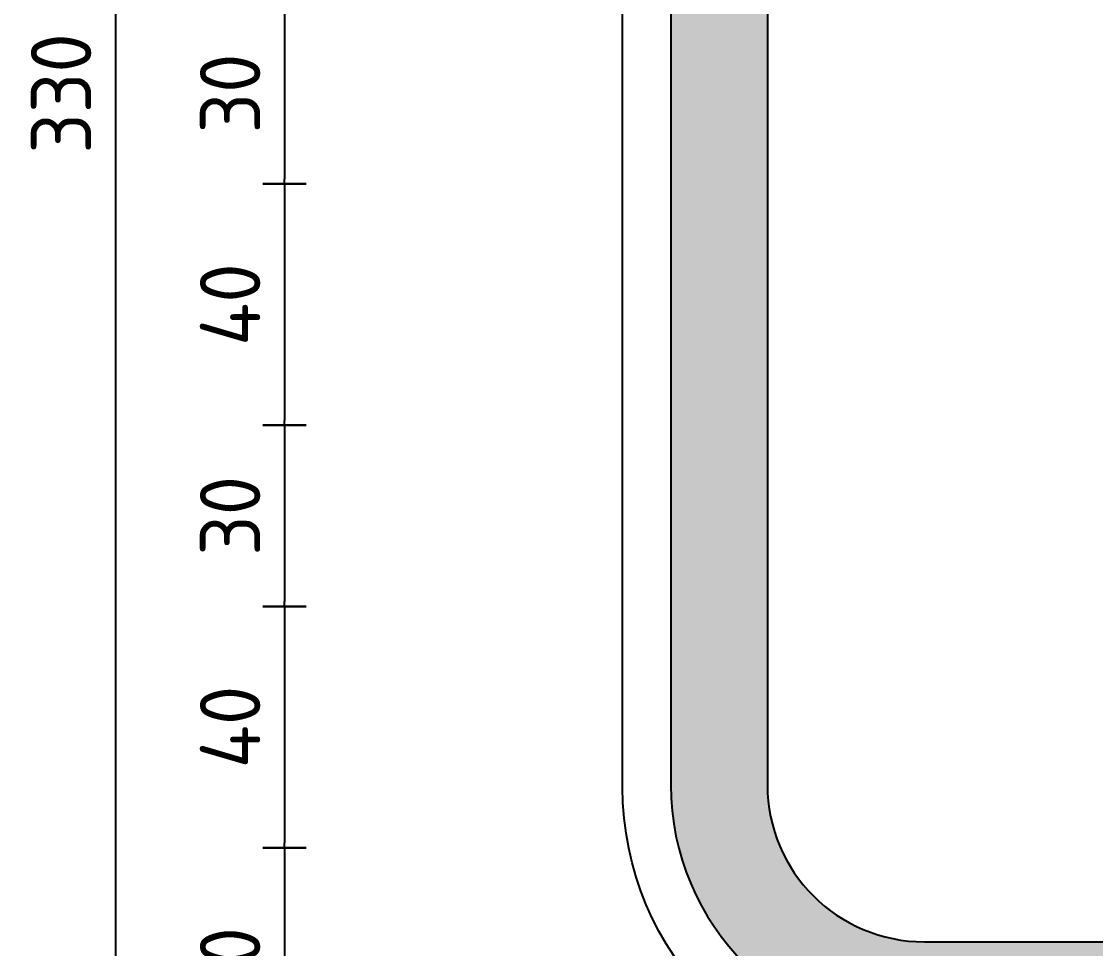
# Model space of a CAD drawing. Extents: x 0 to 1038, y -1303 to 297.
# Drawn here: x 145.76 to 190.23, y 121.04 to 159.45 of the extents above; entities that cross this region are included whole.
import ezdxf

# ---------------------------------------------------------------- set-up
doc = ezdxf.new("R2010")
doc.units = 0
doc.linetypes.add('CENTERX2', pattern=[101.6, 63.5, -12.7, 12.7, -12.7])
doc.layers.get('0').update_dxf_attribs({"linetype": 'CONTINUOUS'})
doc.layers.get('DEFPOINTS').update_dxf_attribs({"linetype": 'CONTINUOUS'})
doc.layers.add('L35', color=3, linetype='CONTINUOUS')
doc.layers.add('T25', color=1, linetype='CONTINUOUS')
doc.styles.add('ISO', font='iso3098b.shx')
doc.dimstyles.new('SIGNSDIM', dxfattribs={"dimtxt": 2.5, "dimasz": 0.2, "dimexe": 1.5, "dimexo": 2, "dimgap": 1, "dimtad": 1, "dimdec": 4, "dimlfac": 4, "dimrnd": 1, "dimdsep": 46, "dimtxsty": 'ISO', "dimblk": 'SGNDIM', "dimcen": 2.5, "dimse2": 1, "dimadec": 0, "dimazin": 0, "dimtfac": 1, "dimtdec": 4, "dimtix": 1, "dimtmove": 0, "dimatfit": 3, "dimldrblk": 'SGNDIM', "dimfxl": 1, "dimtolj": 1, "dimtzin": 0, "dimarcsym": 0})

# ---------------------------------------------------------------- blocks, each defined once
blk = doc.blocks.new('SGNDIM')
for p, q in [((0, 4.5), (0, -4.5)), ((0, 0), (-1, 0))]:
    blk.add_line(p, q)
blk = doc.blocks.new('*D25')
at = {"layer": 'DEFPOINTS', "color": 0, "transparency": 16777216}
for p in [(170.648, 125.22), (156.648, 115.22), (170.648, 115.22)]:
    blk.add_point(p, dxfattribs=at)
at = {"layer": 'T25', "color": 0, "lineweight": -2, "transparency": 16777216}
for p, q in [((156.648, 125.02), (156.648, 115.42)), ((168.648, 115.22), (155.148, 115.22))]:
    blk.add_line(p, q, dxfattribs=at)
at = {"layer": 'T25', "color": 0, "lineweight": -2, "transparency": 16777216, "xscale": 0.2, "yscale": 0.2, "zscale": 0.2}
for p, rotation in [((156.648, 125.22), 90), ((156.648, 115.22), 270)]:
    blk.add_blockref('SGNDIM', p, dxfattribs=dict(at, rotation=rotation))
at = {"layer": 'T25', "color": 0, "transparency": 16777216, "insert": (154.398, 120.22), "char_height": 2.5, "attachment_point": 5, "rotation": 90, "style": 'ISO'}
blk.add_mtext('\\A1;40', dxfattribs=at)
blk = doc.blocks.new('*D26')
at = {"layer": 'DEFPOINTS', "color": 0, "transparency": 16777216}
for p in [(170.648, 135.22), (156.648, 125.22), (170.648, 125.22)]:
    blk.add_point(p, dxfattribs=at)
at = {"layer": 'T25', "color": 0, "lineweight": -2, "transparency": 16777216}
blk.add_line((156.648, 135.02), (156.648, 125.42), dxfattribs=at)
at = {"layer": 'T25', "color": 0, "lineweight": -2, "transparency": 16777216, "xscale": 0.2, "yscale": 0.2, "zscale": 0.2}
for p, rotation in [((156.648, 135.22), 90), ((156.648, 125.22), 270)]:
    blk.add_blockref('SGNDIM', p, dxfattribs=dict(at, rotation=rotation))
at = {"layer": 'T25', "color": 0, "transparency": 16777216, "insert": (154.398, 130.22), "char_height": 2.5, "attachment_point": 5, "rotation": 90, "style": 'ISO'}
blk.add_mtext('\\A1;40', dxfattribs=at)
blk = doc.blocks.new('*D27')
at = {"layer": 'DEFPOINTS', "color": 0, "transparency": 16777216}
for p in [(170.648, 142.72), (156.648, 135.22), (170.648, 135.22)]:
    blk.add_point(p, dxfattribs=at)
at = {"layer": 'T25', "color": 0, "lineweight": -2, "transparency": 16777216}
blk.add_line((156.648, 142.52), (156.648, 135.42), dxfattribs=at)
at = {"layer": 'T25', "color": 0, "lineweight": -2, "transparency": 16777216, "xscale": 0.2, "yscale": 0.2, "zscale": 0.2}
for p, rotation in [((156.648, 142.72), 90), ((156.648, 135.22), 270)]:
    blk.add_blockref('SGNDIM', p, dxfattribs=dict(at, rotation=rotation))
at = {"layer": 'T25', "color": 0, "transparency": 16777216, "insert": (154.398, 138.97), "char_height": 2.5, "attachment_point": 5, "rotation": 90, "style": 'ISO'}
blk.add_mtext('\\A1;30', dxfattribs=at)
blk = doc.blocks.new('*D28')
at = {"layer": 'DEFPOINTS', "color": 0, "transparency": 16777216}
for p in [(170.648, 152.72), (156.648, 142.72), (170.648, 142.72)]:
    blk.add_point(p, dxfattribs=at)
at = {"layer": 'T25', "color": 0, "lineweight": -2, "transparency": 16777216}
blk.add_line((156.648, 152.52), (156.648, 142.92), dxfattribs=at)
at = {"layer": 'T25', "color": 0, "lineweight": -2, "transparency": 16777216, "xscale": 0.2, "yscale": 0.2, "zscale": 0.2}
for p, rotation in [((156.648, 152.72), 90), ((156.648, 142.72), 270)]:
    blk.add_blockref('SGNDIM', p, dxfattribs=dict(at, rotation=rotation))
at = {"layer": 'T25', "color": 0, "transparency": 16777216, "insert": (154.398, 147.72), "char_height": 2.5, "attachment_point": 5, "rotation": 90, "style": 'ISO'}
blk.add_mtext('\\A1;40', dxfattribs=at)
blk = doc.blocks.new('*D29')
at = {"layer": 'DEFPOINTS', "color": 0, "transparency": 16777216}
for p in [(170.648, 160.22), (156.648, 152.72), (170.648, 152.72)]:
    blk.add_point(p, dxfattribs=at)
at = {"layer": 'T25', "color": 0, "lineweight": -2, "transparency": 16777216}
blk.add_line((156.648, 160.02), (156.648, 152.92), dxfattribs=at)
at = {"layer": 'T25', "color": 0, "lineweight": -2, "transparency": 16777216, "xscale": 0.2, "yscale": 0.2, "zscale": 0.2}
for p, rotation in [((156.648, 160.22), 90), ((156.648, 152.72), 270)]:
    blk.add_blockref('SGNDIM', p, dxfattribs=dict(at, rotation=rotation))
at = {"layer": 'T25', "color": 0, "transparency": 16777216, "insert": (154.398, 156.47), "char_height": 2.5, "attachment_point": 5, "rotation": 90, "style": 'ISO'}
blk.add_mtext('\\A1;30', dxfattribs=at)
blk = doc.blocks.new('*D48')
at = {"layer": 'DEFPOINTS', "color": 0, "transparency": 16777216}
for p in [(170.648, 197.72), (149.648, 115.22), (170.648, 115.22)]:
    blk.add_point(p, dxfattribs=at)
at = {"layer": 'T25', "color": 0, "lineweight": -2, "transparency": 16777216}
for p, q in [((168.648, 197.72), (148.148, 197.72)), ((149.648, 197.52), (149.648, 115.42)), ((168.648, 115.22), (148.148, 115.22))]:
    blk.add_line(p, q, dxfattribs=at)
at = {"layer": 'T25', "color": 0, "lineweight": -2, "transparency": 16777216, "xscale": 0.2, "yscale": 0.2, "zscale": 0.2}
for p, rotation in [((149.648, 197.72), 90), ((149.648, 115.22), 270)]:
    blk.add_blockref('SGNDIM', p, dxfattribs=dict(at, rotation=rotation))
at = {"layer": 'T25', "color": 0, "transparency": 16777216, "insert": (147.398, 156.47), "char_height": 2.5, "attachment_point": 5, "rotation": 90, "style": 'ISO'}
blk.add_mtext('\\A1;330', dxfattribs=at)

msp = doc.modelspace()

# ---------------------------------------------------------------- hatches: boundary and pattern name
at = {"layer": 'T25', "linetype": 'CENTERX2'}
h = msp.add_hatch(color=256, dxfattribs=at)
edge = h.paths.add_edge_path(flags=16)
edge.add_line((176.648096, 185.219929), (176.648096, 127.819929))
edge.add_arc((183.148096, 127.819929), 6.5, 180, 270)
edge.add_line((183.148096, 121.319929), (270.648096, 121.319929))
edge.add_arc((270.648096, 127.819929), 6.5, 270, 360)
edge.add_line((277.148096, 127.819929), (277.148096, 185.219929))
edge.add_arc((270.648096, 185.219929), 6.5, 0, 90)
edge.add_line((270.648096, 191.719929), (183.148096, 191.719929))
edge.add_arc((183.148096, 185.219929), 6.5, 90, 180)
edge = h.paths.add_edge_path()
edge.add_line((172.648096, 185.219929), (172.648096, 127.819929))
edge.add_arc((183.148096, 127.819929), 10.5, 180, 270)
edge.add_line((183.148096, 117.319929), (270.648096, 117.319929))
edge.add_arc((270.648096, 127.819929), 10.5, 270, 360)
edge.add_line((281.148096, 127.819929), (281.148096, 185.219929))
edge.add_arc((270.648096, 185.219929), 10.5, 360, 450)
edge.add_line((270.648096, 195.719929), (183.148096, 195.719929))
edge.add_arc((183.148096, 185.219929), 10.5, 90, 180)

# ---------------------------------------------------------------- linework, layer by layer
at = {"layer": 'L35'}
msp.add_lwpolyline([(170.648096, 127.719929), (170.648096, 185.219929, -0.414213562), (183.148096, 197.719929), (270.648096, 197.719929, -0.414213562), (283.148096, 185.219929), (283.148096, 127.719929, -0.414213562), (270.648096, 115.219929), (183.148096, 115.219929, -0.414213562)], format="xyb", close=True, dxfattribs=at)
at = {"layer": 'T25'}
for points in [[(172.648096, 185.219929), (172.648096, 127.819929, 0.414213562), (183.148096, 117.319929), (270.648096, 117.319929, 0.414213562), (281.148096, 127.819929), (281.148096, 185.219929, 0.414213562), (270.648096, 195.719929), (183.148096, 195.719929, 0.414213562)], [(176.648096, 185.219929), (176.648096, 127.819929, 0.414213562), (183.148096, 121.319929), (270.648096, 121.319929, 0.414213562), (277.148096, 127.819929), (277.148096, 185.219929, 0.414213562), (270.648096, 191.719929), (183.148096, 191.719929, 0.414213562)]]:
    msp.add_lwpolyline(points, format="xyb", close=True, dxfattribs=at)

# ---------------------------------------------------------------- dimensions: what is measured, and where the dimension line sits
for base, p1, p2, override, picture, middle in [((149.648096, 115.219929), (170.648096, 197.719929), (170.648096, 115.219929), {"dimse2": 0}, '*D48', (147.398096, 156.469929)), ((156.648096, 152.719929), (170.648096, 160.219929), (170.648096, 152.719929), {"dimse1": 1}, '*D29', (154.398096, 156.469929)), ((156.648096, 142.719929), (170.648096, 152.719929), (170.648096, 142.719929), {"dimse1": 1}, '*D28', (154.398096, 147.719929)), ((156.648096, 135.219929), (170.648096, 142.719929), (170.648096, 135.219929), {"dimse1": 1}, '*D27', (154.398096, 138.969929)), ((156.648096, 125.219929), (170.648096, 135.219929), (170.648096, 125.219929), {"dimse1": 1}, '*D26', (154.398096, 130.219929)), ((156.648096, 115.219929), (170.648096, 125.219929), (170.648096, 115.219929), {"dimse1": 1, "dimse2": 0}, '*D25', (154.398096, 120.219929))]:
    dim = msp.add_linear_dim(base=base, p1=p1, p2=p2, angle=90, dimstyle='SIGNSDIM', override=override, dxfattribs=at)
    dim.commit()
    dim.dimension.update_dxf_attribs({"geometry": picture, "text_midpoint": middle})

doc.saveas('drawing.dxf')
